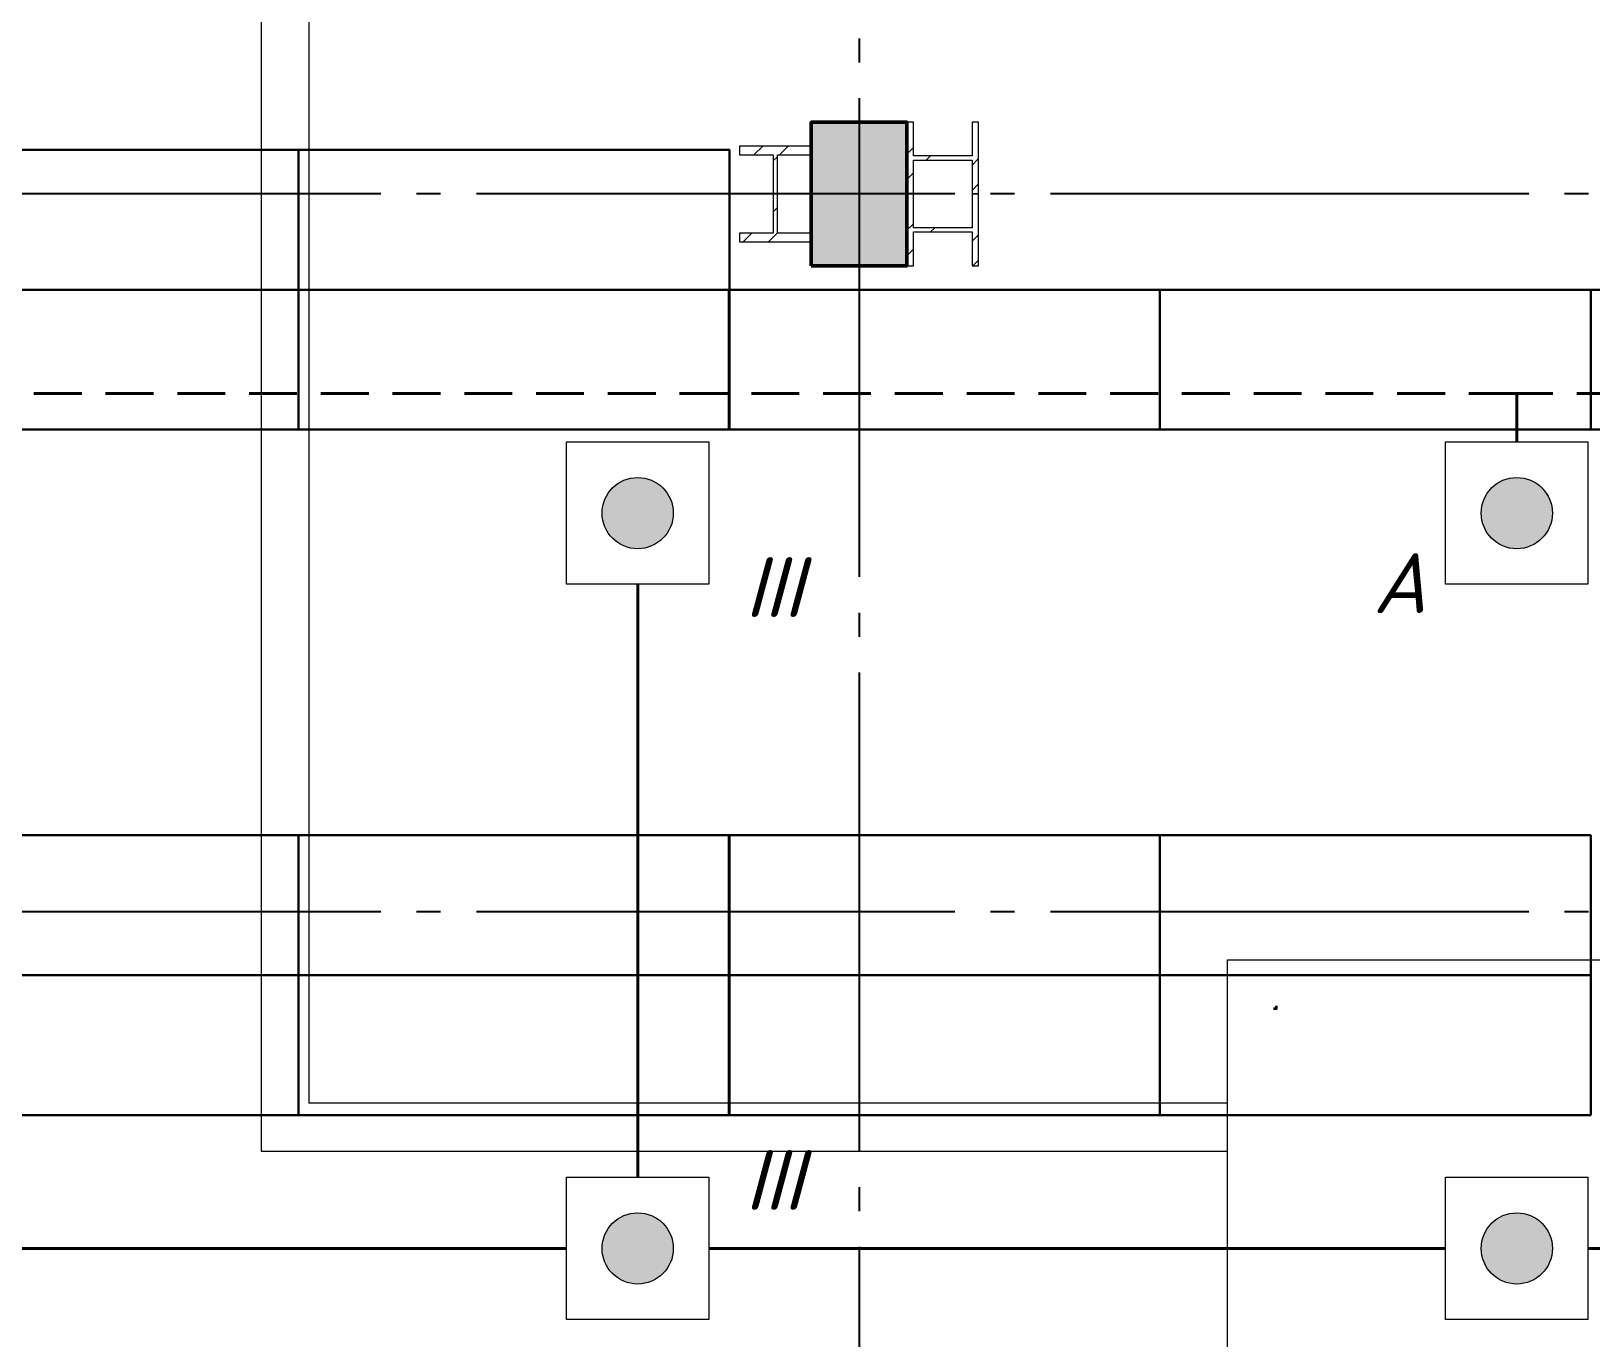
# Model space of a CAD drawing. Header units: millimetres. Extents: x 0 to 1293, y 0 to 420.
# Drawn here: x 243.6 to 308.8, y 231.8 to 286.4 of the extents above; entities that cross this region are included whole.
import ezdxf

# ---------------------------------------------------------------- set-up
doc = ezdxf.new("R2010")
doc.units = ezdxf.units.MM
for name, pattern in [('JIS_02_2.0', [3, 2, -1]), ('ГОСТ 2.303 5', [24, 20, -1.5, 1, -1.5]), ('СПКБ-0000-000-АР#001$0$Achse', [2300, 0, -800, 1500, 0]), ('СПКБ-0000-000-АР#001$0$Ashe', [300, 200, -100])]:
    doc.linetypes.add(name, pattern=pattern)
for name, color, linetype in [('@000', 7, 'Continuous'), ('Viewport2ForCustomObjects_0', 7, 'Continuous'), ('СПКБ-0000-000-АР#001$0$Колонны новые', 7, 'Continuous'), ('СПКБ-0000-000-АР#001$0$Колонны существующие', 7, 'Continuous'), ('СПКБ-0000-000-АР#001$0$оборудование ТХ', 253, 'Continuous'), ('Строительные оси', 7, 'Continuous'), ('ЭО_АВАРИЙНОЕ ОСВЕЩЕНИЕ', 7, 'Continuous'), ('ЭО_РАБОЧЕЕ ОСВЕЩЕНИЕ', 7, 'Continuous')]:
    doc.layers.add(name, color=color, linetype=linetype)
for name, color, linetype, lineweight, true_color in [('СПКБ-0000-000-АР#001$0$Колонны новые_Ном._пера__108', 7, 'Continuous', 13, 0xfd8379), ('СПКБ-0000-000-АР#001$0$Колонны существующие_Ном._пера__102', 7, 'Continuous', 13, 0xcccccc), ('СПКБ-0000-000-АР#001$0$Линии_Ном._пера__58', 7, 'Continuous', 50, 0xdf0000)]:
    doc.layers.add(name, color=color, linetype=linetype, lineweight=lineweight, true_color=true_color)
for name, color, linetype, lineweight in [('СПКБ-0000-000-АР#001$0$Колонны новые_Ном._пера__20', 1, 'Continuous', 20), ('СПКБ-0000-000-АР#001$0$Колонны существующие_Ном._пера__141', 7, 'Continuous', 50), ('СПКБ-0000-000-АР#001$0$Линии_Ном._пера__1', 7, 'Continuous', 13), ('СПКБ-0000-000-АР#001$0$Линии_Ном._пера__20', 1, 'Continuous', 20)]:
    doc.layers.add(name, color=color, linetype=linetype, lineweight=lineweight)
doc.styles.add('2.5', font='isocpeui.ttf')
pattern_1 = [(45, (0, 0), (-159.099, 159.099), []), (45, (-53.03, 53.03), (-159.099, 159.099), [])]

# ---------------------------------------------------------------- blocks, each defined once
blk = doc.blocks.new('СПКБ-0000-000-АР#001$0$Колонна_23', base_point=(-5956.9, 15885.7))
at = {"layer": 'СПКБ-0000-000-АР#001$0$Колонны существующие_Ном._пера__102', "linetype": 'Continuous', "lineweight": 13, "true_color": 0xcccccc}
blk.add_hatch(color=254, dxfattribs=at).paths.add_polyline_path([(-6156.9, 15585.7), (-5756.9, 15585.7), (-5756.9, 16185.7), (-6156.9, 16185.7)])
at = {"layer": 'СПКБ-0000-000-АР#001$0$Колонны существующие_Ном._пера__141', "color": 7, "linetype": 'Continuous', "lineweight": 50, "flags": 128}
blk.add_lwpolyline([(-6156.9, 15585.7), (-5756.9, 15585.7), (-5756.9, 16185.7), (-6156.9, 16185.7)], close=True, dxfattribs=at)
blk = doc.blocks.new('СПКБ-0000-000-АР#001$0$Колонна_87', base_point=(-6306.9, 15885.7))
at = {"layer": 'СПКБ-0000-000-АР#001$0$Колонны новые_Ном._пера__108', "linetype": 'Continuous', "lineweight": 13, "true_color": 0xfd8379}
h = blk.add_hatch(dxfattribs=at)
h.set_pattern_fill('СТАЛЬ', color=11, style=0, pattern_type=2)
h.set_pattern_definition(pattern_1)
h.paths.add_polyline_path([(-6156.9, 15685.7), (-6156.9, 15722.4), (-6298.1, 15722.4), (-6298.1, 16049.1), (-6156.9, 16049.1), (-6156.9, 16085.7), (-6456.9, 16085.7), (-6456.9, 16049.1), (-6315.6, 16049.1), (-6315.6, 15722.4), (-6456.9, 15722.4), (-6456.9, 15685.7)])
at = {"layer": 'СПКБ-0000-000-АР#001$0$Колонны новые_Ном._пера__20', "color": 1, "linetype": 'Continuous', "lineweight": 20}
for p, q in [((-6156.9, 16085.7), (-6456.9, 16085.7)), ((-6456.9, 16085.7), (-6456.9, 16049.1)), ((-6456.9, 16049.1), (-6315.6, 16049.1)), ((-6315.6, 16049.1), (-6315.6, 15722.4)), ((-6298.1, 15722.4), (-6298.1, 16049.1)), ((-6298.1, 16049.1), (-6156.9, 16049.1)), ((-6156.9, 16049.1), (-6156.9, 16085.7)), ((-6315.6, 15722.4), (-6456.9, 15722.4)), ((-6456.9, 15722.4), (-6456.9, 15685.7)), ((-6156.9, 15722.4), (-6298.1, 15722.4)), ((-6156.9, 15685.7), (-6156.9, 15722.4)), ((-6456.9, 15685.7), (-6156.9, 15685.7))]:
    blk.add_line(p, q, dxfattribs=at)
blk = doc.blocks.new('СПКБ-0000-000-АР#001$0$Колонна_88', base_point=(-5606.9, 15735.7))
at = {"layer": 'СПКБ-0000-000-АР#001$0$Колонны новые_Ном._пера__108', "linetype": 'Continuous', "lineweight": 13, "true_color": 0xfd8379}
h = blk.add_hatch(dxfattribs=at)
h.set_pattern_fill('СТАЛЬ', color=11, style=0, pattern_type=2)
h.set_pattern_definition(pattern_1)
h.paths.add_polyline_path([(-5456.9, 15585.7), (-5456.9, 15885.7), (-5484.3, 15885.7), (-5484.3, 15744.5), (-5729.4, 15744.5), (-5729.4, 15885.7), (-5756.9, 15885.7), (-5756.9, 15585.7), (-5729.4, 15585.7), (-5729.4, 15727), (-5484.3, 15727), (-5484.3, 15585.7)])
at = {"layer": 'СПКБ-0000-000-АР#001$0$Колонны новые_Ном._пера__20', "color": 1, "linetype": 'Continuous', "lineweight": 20}
for p, q in [((-5729.4, 15885.7), (-5756.9, 15885.7)), ((-5756.9, 15885.7), (-5756.9, 15585.7)), ((-5729.4, 15744.5), (-5729.4, 15885.7)), ((-5456.9, 15885.7), (-5484.3, 15885.7)), ((-5484.3, 15885.7), (-5484.3, 15744.5)), ((-5456.9, 15585.7), (-5456.9, 15885.7)), ((-5484.3, 15744.5), (-5729.4, 15744.5)), ((-5729.4, 15585.7), (-5729.4, 15727)), ((-5729.4, 15727), (-5484.3, 15727)), ((-5484.3, 15727), (-5484.3, 15585.7)), ((-5756.9, 15585.7), (-5729.4, 15585.7)), ((-5484.3, 15585.7), (-5456.9, 15585.7))]:
    blk.add_line(p, q, dxfattribs=at)
blk = doc.blocks.new('СПКБ-0000-000-АР#001$0$Колонна_89', base_point=(-5606.9, 16035.7))
at = {"layer": 'СПКБ-0000-000-АР#001$0$Колонны новые_Ном._пера__108', "linetype": 'Continuous', "lineweight": 13, "true_color": 0xfd8379}
h = blk.add_hatch(dxfattribs=at)
h.set_pattern_fill('СТАЛЬ', color=11, style=0, pattern_type=2)
h.set_pattern_definition(pattern_1)
h.paths.add_polyline_path([(-5456.9, 15885.7), (-5456.9, 16185.7), (-5484.3, 16185.7), (-5484.3, 16044.5), (-5729.4, 16044.5), (-5729.4, 16185.7), (-5756.9, 16185.7), (-5756.9, 15885.7), (-5729.4, 15885.7), (-5729.4, 16027), (-5484.3, 16027), (-5484.3, 15885.7)])
at = {"layer": 'СПКБ-0000-000-АР#001$0$Колонны новые_Ном._пера__20', "color": 1, "linetype": 'Continuous', "lineweight": 20}
for p, q in [((-5729.4, 16185.7), (-5756.9, 16185.7)), ((-5756.9, 16185.7), (-5756.9, 15885.7)), ((-5729.4, 16044.5), (-5729.4, 16185.7)), ((-5456.9, 16185.7), (-5484.3, 16185.7)), ((-5484.3, 16185.7), (-5484.3, 16044.5)), ((-5456.9, 15885.7), (-5456.9, 16185.7)), ((-5484.3, 16044.5), (-5729.4, 16044.5)), ((-5729.4, 15885.7), (-5729.4, 16027)), ((-5729.4, 16027), (-5484.3, 16027)), ((-5484.3, 16027), (-5484.3, 15885.7)), ((-5756.9, 15885.7), (-5729.4, 15885.7)), ((-5484.3, 15885.7), (-5456.9, 15885.7))]:
    blk.add_line(p, q, dxfattribs=at)
blk = doc.blocks.new('*E595')
at = {"layer": 'СПКБ-0000-000-АР#001$0$Линии_Ном._пера__1', "color": 7, "linetype": 'СПКБ-0000-000-АР#001$0$Ashe', "lineweight": 13}
for p in [(193.75, 271.8), (232.15, 171.5)]:
    blk.add_line(p, (193.75, 171.5), dxfattribs=at)
at = {"layer": 'СПКБ-0000-000-АР#001$0$Линии_Ном._пера__1', "color": 7, "linetype": 'СПКБ-0000-000-АР#001$0$Ashe', "lineweight": 13, "flags": 128}
blk.add_lwpolyline([(232.15, 177.5), (280.15, 177.5), (280.15, 151.5), (232.15, 151.5)], close=True, dxfattribs=at)
at = {"layer": 'СПКБ-0000-000-АР#001$0$Линии_Ном._пера__20', "color": 1, "linetype": 'СПКБ-0000-000-АР#001$0$Ashe', "lineweight": 20}
for p, q in [((191.75, 271.8), (191.75, 169.5)), ((191.75, 169.5), (232.15, 169.5))]:
    blk.add_line(p, q, dxfattribs=at)
at = {"layer": 'СПКБ-0000-000-АР#001$0$Линии_Ном._пера__58', "color": 12, "linetype": 'СПКБ-0000-000-АР#001$0$Achse', "lineweight": 50, "true_color": 0xdf0000}
for q in [(278.15, 175.5), (234.15, 153.5)]:
    blk.add_line((234.15, 175.5), q, dxfattribs=at)
at = {"layer": 'СПКБ-0000-000-АР#001$0$оборудование ТХ', "lineweight": 30}
for points in [[(175.296, 211.346), (193.313, 211.346), (193.313, 205.5), (175.296, 205.5)], [(193.313, 211.346), (211.33, 211.346), (211.33, 205.5), (193.313, 205.5)], [(175.296, 205.5), (193.313, 205.5), (193.313, 199.654), (175.296, 199.654)], [(193.313, 205.5), (211.33, 205.5), (211.33, 199.654), (193.313, 199.654)], [(211.309, 205.5), (229.326, 205.5), (229.326, 199.654), (211.309, 199.654)], [(229.326, 205.5), (247.343, 205.5), (247.343, 199.654), (229.326, 199.654)], [(247.343, 205.5), (262.311, 205.5), (262.311, 199.654), (247.343, 199.654)], [(175.296, 182.699), (193.313, 182.699), (193.313, 176.853), (175.296, 176.853)], [(193.313, 182.699), (211.33, 182.699), (211.33, 176.853), (193.313, 176.853)], [(211.309, 182.699), (229.326, 182.699), (229.326, 176.853), (211.309, 176.853)], [(229.326, 182.699), (247.343, 182.699), (247.343, 176.853), (229.326, 176.853)], [(175.296, 176.853), (193.313, 176.853), (193.313, 171.008), (175.296, 171.008)], [(193.313, 176.853), (211.33, 176.853), (211.33, 171.008), (193.313, 171.008)], [(211.309, 176.853), (229.326, 176.853), (229.326, 171.008), (211.309, 171.008)], [(229.326, 176.853), (247.343, 176.853), (247.343, 171.008), (229.326, 171.008)]]:
    blk.add_lwpolyline(points, close=True, dxfattribs=at)
at = {"layer": 'СПКБ-0000-000-АР#001$0$Колонны новые', "color": 1, "lineweight": 20, "xscale": 0.01, "yscale": 0.01, "zscale": 0.01}
for name, p in [('СПКБ-0000-000-АР#001$0$Колонна_89', (220.25, 211)), ('СПКБ-0000-000-АР#001$0$Колонна_87', (213.25, 209.5)), ('СПКБ-0000-000-АР#001$0$Колонна_88', (220.25, 208))]:
    blk.add_blockref(name, p, dxfattribs=at)
at = {"layer": 'СПКБ-0000-000-АР#001$0$Колонны существующие', "color": 7, "lineweight": 50, "xscale": 0.01, "yscale": 0.01, "zscale": 0.01}
blk.add_blockref('СПКБ-0000-000-АР#001$0$Колонна_23', (216.75, 209.5), dxfattribs=at)
blk = doc.blocks.new('*E596')
at = {"layer": 'Строительные оси', "color": 3, "linetype": 'ГОСТ 2.303 5', "lineweight": 25}
for p, q in [((238.188, 318), (238.188, 14)), ((578.188, 218), (14.188, 218)), ((578.188, 188), (14.188, 188))]:
    blk.add_line(p, q, dxfattribs=at)
at = {"layer": 'ЭО_АВАРИЙНОЕ ОСВЕЩЕНИЕ', "color": 1, "linetype": 'JIS_02_2.0', "lineweight": 40}
for p, q in [((265.688, 209.663), (192.179, 209.663)), ((265.688, 207.638), (265.688, 209.663)), ((339.195, 209.663), (265.688, 209.663)), ((265.688, 209.663), (265.688, 207.638))]:
    blk.add_line(p, q, dxfattribs=at)
at = {"layer": 'ЭО_АВАРИЙНОЕ ОСВЕЩЕНИЕ', "color": 7, "lineweight": 0}
for p, q in [((262.712, 207.638), (268.663, 207.638)), ((262.712, 201.688), (262.712, 207.638)), ((268.663, 207.638), (268.663, 201.688)), ((268.663, 201.688), (262.712, 201.688))]:
    blk.add_line(p, q, dxfattribs=at)
blk.add_circle((265.688, 204.663), 1.488, dxfattribs=at)
at = {"layer": 'ЭО_АВАРИЙНОЕ ОСВЕЩЕНИЕ', "color": 1, "lineweight": 40}
for points in [[(265.28, 206.093), (265.024, 205.994), (266.351, 205.994)], [(265.55, 206.144), (265.28, 206.093), (266.095, 206.093)], [(265.28, 206.093), (266.095, 206.093), (266.351, 205.994)], [(265.55, 206.144), (265.825, 206.144), (266.095, 206.093)], [(264.423, 205.446), (264.3, 205.2), (267.075, 205.2)], [(264.588, 205.665), (264.423, 205.446), (266.952, 205.446)], [(264.423, 205.446), (266.952, 205.446), (267.075, 205.2)], [(264.791, 205.85), (264.588, 205.665), (266.787, 205.665)], [(264.588, 205.665), (266.787, 205.665), (266.952, 205.446)], [(265.024, 205.994), (264.791, 205.85), (266.584, 205.85)], [(264.791, 205.85), (266.584, 205.85), (266.787, 205.665)], [(265.024, 205.994), (266.351, 205.994), (266.584, 205.85)], [(264.225, 204.936), (264.2, 204.663), (267.175, 204.663)], [(264.3, 205.2), (264.225, 204.936), (267.15, 204.936)], [(264.225, 204.936), (267.15, 204.936), (267.175, 204.663)], [(264.3, 205.2), (267.075, 205.2), (267.15, 204.936)], [(264.2, 204.663), (264.225, 204.389), (267.15, 204.389)], [(264.2, 204.663), (267.175, 204.663), (267.15, 204.389)], [(264.225, 204.389), (264.3, 204.125), (267.075, 204.125)], [(264.225, 204.389), (267.15, 204.389), (267.075, 204.125)], [(264.3, 204.125), (264.423, 203.879), (266.952, 203.879)], [(264.3, 204.125), (267.075, 204.125), (266.952, 203.879)], [(264.423, 203.879), (264.588, 203.66), (266.787, 203.66)], [(264.423, 203.879), (266.952, 203.879), (266.787, 203.66)], [(264.588, 203.66), (264.791, 203.475), (266.584, 203.475)], [(264.588, 203.66), (266.787, 203.66), (266.584, 203.475)], [(264.791, 203.475), (265.024, 203.331), (266.351, 203.331)], [(264.791, 203.475), (266.584, 203.475), (266.351, 203.331)], [(265.024, 203.331), (265.28, 203.232), (266.095, 203.232)], [(265.024, 203.331), (266.351, 203.331), (266.095, 203.232)], [(265.28, 203.232), (265.55, 203.181), (265.825, 203.181)], [(265.28, 203.232), (266.095, 203.232), (265.825, 203.181)]]:
    blk.add_solid(points, dxfattribs=at)
at = {"layer": 'ЭО_РАБОЧЕЕ ОСВЕЩЕНИЕ', "color": 7, "lineweight": 0}
for p, q in [((225.958, 207.638), (231.909, 207.638)), ((225.958, 201.688), (225.958, 207.638)), ((231.909, 207.638), (231.909, 201.688)), ((231.909, 201.688), (225.958, 201.688)), ((225.958, 176.911), (231.909, 176.911)), ((225.958, 170.961), (225.958, 176.911)), ((231.909, 176.911), (231.909, 170.961)), ((262.712, 176.911), (268.663, 176.911)), ((262.712, 170.961), (262.712, 176.911)), ((268.663, 176.911), (268.663, 170.961)), ((231.909, 170.961), (225.958, 170.961)), ((268.663, 170.961), (262.712, 170.961))]:
    blk.add_line(p, q, dxfattribs=at)
at = {"layer": 'ЭО_РАБОЧЕЕ ОСВЕЩЕНИЕ', "color": 5, "lineweight": 40}
for p, q in [((228.934, 201.688), (228.934, 176.911)), ((225.958, 173.936), (195.155, 173.936)), ((262.712, 173.936), (231.909, 173.936)), ((299.466, 173.936), (268.663, 173.936))]:
    blk.add_line(p, q, dxfattribs=at)
at = {"layer": 'ЭО_РАБОЧЕЕ ОСВЕЩЕНИЕ', "color": 7, "lineweight": 0}
for centre in [(228.934, 204.663), (228.934, 173.936), (265.688, 173.936)]:
    blk.add_circle(centre, 1.488, dxfattribs=at)
at = {"layer": 'ЭО_РАБОЧЕЕ ОСВЕЩЕНИЕ', "color": 5, "lineweight": 40}
for points in [[(228.526, 206.093), (228.27, 205.994), (229.597, 205.994)], [(228.796, 206.144), (228.526, 206.093), (229.341, 206.093)], [(228.526, 206.093), (229.341, 206.093), (229.597, 205.994)], [(228.796, 206.144), (229.071, 206.144), (229.341, 206.093)], [(227.669, 205.446), (227.546, 205.2), (230.321, 205.2)], [(227.834, 205.665), (227.669, 205.446), (230.198, 205.446)], [(227.669, 205.446), (230.198, 205.446), (230.321, 205.2)], [(228.037, 205.85), (227.834, 205.665), (230.033, 205.665)], [(227.834, 205.665), (230.033, 205.665), (230.198, 205.446)], [(228.27, 205.994), (228.037, 205.85), (229.83, 205.85)], [(228.037, 205.85), (229.83, 205.85), (230.033, 205.665)], [(228.27, 205.994), (229.597, 205.994), (229.83, 205.85)], [(227.471, 204.936), (227.446, 204.663), (230.421, 204.663)], [(227.546, 205.2), (227.471, 204.936), (230.396, 204.936)], [(227.471, 204.936), (230.396, 204.936), (230.421, 204.663)], [(227.546, 205.2), (230.321, 205.2), (230.396, 204.936)], [(227.446, 204.663), (227.471, 204.389), (230.396, 204.389)], [(227.446, 204.663), (230.421, 204.663), (230.396, 204.389)], [(227.471, 204.389), (227.546, 204.125), (230.321, 204.125)], [(227.471, 204.389), (230.396, 204.389), (230.321, 204.125)], [(227.546, 204.125), (227.669, 203.879), (230.198, 203.879)], [(227.546, 204.125), (230.321, 204.125), (230.198, 203.879)], [(227.669, 203.879), (227.834, 203.66), (230.033, 203.66)], [(227.669, 203.879), (230.198, 203.879), (230.033, 203.66)], [(227.834, 203.66), (228.037, 203.475), (229.83, 203.475)], [(227.834, 203.66), (230.033, 203.66), (229.83, 203.475)], [(228.037, 203.475), (228.27, 203.331), (229.597, 203.331)], [(228.037, 203.475), (229.83, 203.475), (229.597, 203.331)], [(228.27, 203.331), (228.526, 203.232), (229.341, 203.232)], [(228.27, 203.331), (229.597, 203.331), (229.341, 203.232)], [(228.526, 203.232), (228.796, 203.181), (229.071, 203.181)], [(228.526, 203.232), (229.341, 203.232), (229.071, 203.181)], [(228.796, 175.418), (228.526, 175.367), (229.341, 175.367)], [(228.796, 175.418), (229.071, 175.418), (229.341, 175.367)], [(265.55, 175.418), (265.28, 175.367), (266.095, 175.367)], [(265.55, 175.418), (265.825, 175.418), (266.095, 175.367)], [(227.834, 174.939), (227.669, 174.719), (230.198, 174.719)], [(228.037, 175.123), (227.834, 174.939), (230.033, 174.939)], [(227.834, 174.939), (230.033, 174.939), (230.198, 174.719)], [(228.27, 175.268), (228.037, 175.123), (229.83, 175.123)], [(228.037, 175.123), (229.83, 175.123), (230.033, 174.939)], [(228.526, 175.367), (228.27, 175.268), (229.597, 175.268)], [(228.27, 175.268), (229.597, 175.268), (229.83, 175.123)], [(228.526, 175.367), (229.341, 175.367), (229.597, 175.268)], [(264.588, 174.939), (264.423, 174.719), (266.952, 174.719)], [(264.791, 175.123), (264.588, 174.939), (266.787, 174.939)], [(264.588, 174.939), (266.787, 174.939), (266.952, 174.719)], [(265.024, 175.268), (264.791, 175.123), (266.584, 175.123)], [(264.791, 175.123), (266.584, 175.123), (266.787, 174.939)], [(265.28, 175.367), (265.024, 175.268), (266.351, 175.268)], [(265.024, 175.268), (266.351, 175.268), (266.584, 175.123)], [(265.28, 175.367), (266.095, 175.367), (266.351, 175.268)], [(227.471, 174.21), (227.446, 173.936), (230.421, 173.936)], [(227.546, 174.474), (227.471, 174.21), (230.396, 174.21)], [(227.471, 174.21), (230.396, 174.21), (230.421, 173.936)], [(227.669, 174.719), (227.546, 174.474), (230.321, 174.474)], [(227.546, 174.474), (230.321, 174.474), (230.396, 174.21)], [(227.669, 174.719), (230.198, 174.719), (230.321, 174.474)], [(264.225, 174.21), (264.2, 173.936), (267.175, 173.936)], [(264.3, 174.474), (264.225, 174.21), (267.15, 174.21)], [(264.225, 174.21), (267.15, 174.21), (267.175, 173.936)], [(264.423, 174.719), (264.3, 174.474), (267.075, 174.474)], [(264.3, 174.474), (267.075, 174.474), (267.15, 174.21)], [(264.423, 174.719), (266.952, 174.719), (267.075, 174.474)], [(227.446, 173.936), (227.471, 173.663), (230.396, 173.663)], [(227.446, 173.936), (230.421, 173.936), (230.396, 173.663)], [(227.471, 173.663), (227.546, 173.399), (230.321, 173.399)], [(227.471, 173.663), (230.396, 173.663), (230.321, 173.399)], [(264.2, 173.936), (264.225, 173.663), (267.15, 173.663)], [(264.2, 173.936), (267.175, 173.936), (267.15, 173.663)], [(264.225, 173.663), (264.3, 173.399), (267.075, 173.399)], [(264.225, 173.663), (267.15, 173.663), (267.075, 173.399)], [(227.546, 173.399), (227.669, 173.153), (230.198, 173.153)], [(227.546, 173.399), (230.321, 173.399), (230.198, 173.153)], [(227.669, 173.153), (227.834, 172.934), (230.033, 172.934)], [(227.669, 173.153), (230.198, 173.153), (230.033, 172.934)], [(227.834, 172.934), (228.037, 172.749), (229.83, 172.749)], [(227.834, 172.934), (230.033, 172.934), (229.83, 172.749)], [(264.3, 173.399), (264.423, 173.153), (266.952, 173.153)], [(264.3, 173.399), (267.075, 173.399), (266.952, 173.153)], [(264.423, 173.153), (264.588, 172.934), (266.787, 172.934)], [(264.423, 173.153), (266.952, 173.153), (266.787, 172.934)], [(264.588, 172.934), (264.791, 172.749), (266.584, 172.749)], [(264.588, 172.934), (266.787, 172.934), (266.584, 172.749)], [(228.037, 172.749), (228.27, 172.605), (229.597, 172.605)], [(228.037, 172.749), (229.83, 172.749), (229.597, 172.605)], [(228.27, 172.605), (228.526, 172.506), (229.341, 172.506)], [(228.27, 172.605), (229.597, 172.605), (229.341, 172.506)], [(228.526, 172.506), (228.796, 172.455), (229.071, 172.455)], [(228.526, 172.506), (229.341, 172.506), (229.071, 172.455)], [(264.791, 172.749), (265.024, 172.605), (266.351, 172.605)], [(264.791, 172.749), (266.584, 172.749), (266.351, 172.605)], [(265.024, 172.605), (265.28, 172.506), (266.095, 172.506)], [(265.024, 172.605), (266.351, 172.605), (266.095, 172.506)], [(265.28, 172.506), (265.55, 172.455), (265.825, 172.455)], [(265.28, 172.506), (266.095, 172.506), (265.825, 172.455)]]:
    blk.add_solid(points, dxfattribs=at)

msp = doc.modelspace()

# ---------------------------------------------------------------- block references
at = {"layer": '@000', "color": 1, "linetype": 'JIS_02_2.0', "lineweight": 40}
msp.add_blockref('*E595', (61.438, 70.086), dxfattribs=at)
at = {"layer": 'Viewport2ForCustomObjects_0'}
msp.add_blockref('*E596', (40, 61.586), dxfattribs=at)

# ---------------------------------------------------------------- texts
at = {"layer": 'ЭО_АВАРИЙНОЕ ОСВЕЩЕНИЕ', "color": 1, "insert": (300.789, 263.323), "char_height": 2.5, "attachment_point": 5, "style": '2.5'}
msp.add_mtext('А', dxfattribs=at)
at = {"layer": 'ЭО_РАБОЧЕЕ ОСВЕЩЕНИЕ', "char_height": 2.5, "attachment_point": 5, "style": '2.5'}
for insert in [(274.621, 263.161), (274.621, 238.385)]:
    msp.add_mtext('III', dxfattribs=dict(at, insert=insert))

doc.saveas('drawing.dxf')
